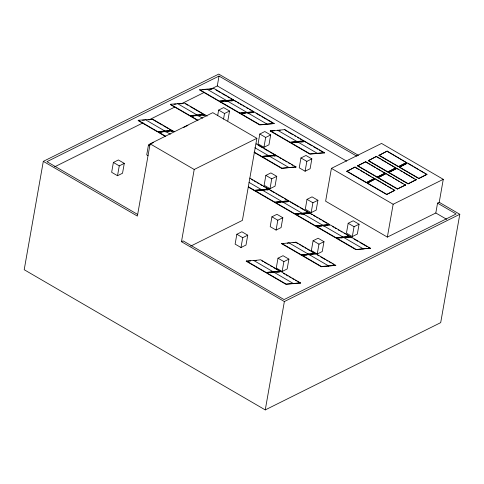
<?xml version="1.0" encoding="UTF-8"?>
<svg xmlns="http://www.w3.org/2000/svg" width="484" height="484" viewBox="0 0 484 484"><rect width="100%" height="100%" fill="white"/><g stroke="black" fill="none" stroke-linecap="round" stroke-linejoin="round"><path stroke-width="0.73" d="M358.541 155.394L218.744 74.094L43.306 161.366L24.2 269.721L265.256 409.906L440.694 322.634L459.8 214.279L439.224 202.312L437.548 203.141L435.812 212.99L387.357 237.099L325.623 201.199L331.413 168.359L381.543 143.427L443.277 179.328L439.224 202.312M113.383 162.455L111.647 172.304L117.521 175.722L122.537 173.23L124.273 163.38L118.392 159.962L113.383 162.455L119.258 165.873L124.273 163.38M117.521 175.722L119.258 165.873M153.482 142.508L148.467 145L146.731 154.85L148.037 155.612M190.787 246.072L242.393 220.395L256.865 138.309L212.772 112.669L150.113 143.839L137.377 216.076L43.306 161.366M459.8 214.279L284.362 301.55L181.476 241.716L194.211 169.479L256.865 138.309M210.546 89.274L217.292 85.916L219.034 76.061L356.871 156.223M217.649 115.718L218.641 110.092L223.656 107.599L229.537 111.017L227.801 120.867M223.529 119.137L224.522 113.51L229.537 111.017M236.851 234.256L235.115 244.111L240.99 247.53L246.005 245.037L247.741 235.182L241.861 231.763L236.851 234.256L242.726 237.68L247.741 235.182M259.799 134.026L258.063 143.875L263.943 147.293L268.953 144.801L270.689 134.951L264.808 131.533L259.799 134.026L265.68 137.444L270.689 134.951M240.99 247.53L242.726 237.68M263.943 147.293L265.68 137.444M265.867 175.414L264.131 185.263L270.012 188.681L275.021 186.189L276.757 176.339L270.883 172.921L265.867 175.414L271.748 178.832L276.757 176.339M270.012 188.681L271.748 178.832M271.935 216.802L270.199 226.651L276.08 230.075L281.089 227.577L282.831 217.727L276.951 214.309L271.935 216.802L277.816 220.22L282.831 217.727M276.08 230.075L277.816 220.22M278.004 258.19L276.267 268.045L282.148 271.464L287.163 268.971L288.9 259.115L283.019 255.697L278.004 258.19L283.884 261.614L288.9 259.115M300.957 157.959L299.221 167.809L305.095 171.227L310.111 168.734L311.847 158.885L305.967 155.467L300.957 157.959L306.832 161.378L311.847 158.885M282.148 271.464L283.884 261.614M305.095 171.227L306.832 161.378M265.256 409.906L284.362 301.55M307.025 199.347L305.289 209.197L311.164 212.621L316.179 210.123L317.915 200.273L312.035 196.855L307.025 199.347L312.906 202.766L317.915 200.273M311.164 212.621L312.906 202.766M313.094 240.736L311.357 250.591L317.238 254.009L322.247 251.517L323.984 241.661L318.103 238.243L313.094 240.736L318.974 244.16L323.984 241.661M317.238 254.009L318.974 244.16M348.178 223.281L346.441 233.131L352.322 236.555L357.337 234.056L359.074 224.207L353.193 220.789L348.178 223.281L354.058 226.7L359.074 224.207M352.322 236.555L354.058 226.7M387.357 237.099L393.147 204.26L443.277 179.328M346.828 171.378L355.068 167.047L374.453 178.62L366.255 182.68L346.828 171.378L355.068 167.047M366.255 182.68L374.501 178.348M367.174 183.212L375.415 178.88L394.799 190.454L386.607 194.514L367.174 183.212L375.415 178.88M386.607 194.514L394.847 190.182M368.233 160.73L376.473 156.411L395.851 167.984L387.666 172.032L368.233 160.73L376.473 156.411M378.936 155.412L387.176 151.087L406.554 162.66L398.368 166.708L378.936 155.412L387.176 151.087M387.666 172.032L395.9 167.712M388.579 172.564L396.819 168.244L416.204 179.818L408.012 183.866L388.579 172.564L396.142 168.831M398.368 166.708L406.602 162.388M399.282 167.24L407.522 162.92L426.906 174.494L418.714 178.542L399.282 167.24L406.844 163.507M408.012 183.866L416.252 179.546M418.714 178.542L426.955 174.222M357.555 165.903L365.771 161.723L385.149 173.296L376.988 177.204L357.555 165.903L365.771 161.723M376.988 177.204L385.204 173.024M377.901 177.737L386.117 173.556L405.501 185.13L397.334 189.038L377.901 177.737L379.262 177.09M386.117 173.556L380.624 176.436M397.334 189.038L405.55 184.858M138.249 120.292L138.14 120.589L157.572 131.884L172.116 130.486L152.684 119.185L138.249 120.292L157.681 131.594L172.116 130.486M165.631 136.573L158.504 132.428L158.613 132.138L172.988 130.989L174.282 131.745M170.465 104.266L170.356 104.562L189.788 115.858L204.333 114.46L184.9 103.159L170.465 104.266L189.897 115.567L204.333 114.46M165.716 131.872L165.776 131.551L170.356 134.213M172.988 130.989L171.433 131.394M199.735 89.709L199.626 90L219.058 101.301L233.603 99.898L214.17 88.596L199.735 89.709L219.167 101.005L233.603 99.898M197.847 120.546L190.72 116.402L190.829 116.112L205.204 114.962L207.146 116.093M206.837 89.437L206.946 89.147L226.391 100.454M197.932 115.839L197.992 115.525L202.572 118.187M205.204 114.962L202.929 115.422M227.153 101.253L234.474 100.406L253.906 111.701L253.791 111.998L239.423 113.141L219.99 101.84L227.311 100.993L225.756 101.392M231.479 100.92L234.474 100.406M239.423 113.141L253.906 111.701M240.403 113.359L240.294 113.649L259.72 124.951L274.253 123.535L254.82 112.24L240.403 113.359L259.835 124.654L274.253 123.535M246.628 112.584L246.743 112.288L227.262 100.962M247.499 113.087L247.608 112.796L267.041 124.098L266.932 124.388M256.133 144.063L256.248 143.772L275.68 155.074L261.197 156.507L254.07 152.363M270.217 131.055L284.701 129.615L304.133 140.917L289.65 142.35L270.217 131.055L274.543 130.716M261.197 156.507L275.68 155.074M262.068 157.016L276.594 155.606L296.026 166.907L281.494 168.317L262.068 157.016L264.228 156.846M254.052 190.424L268.596 189.02L254.052 190.424L248.225 187.03M277.429 130.492L277.495 130.172L296.97 141.503L296.861 141.794L296.922 141.473L304.133 140.917M254.983 190.962L269.467 189.528L288.9 200.824L274.416 202.264L254.983 190.962L257.869 190.738M269.273 156.459L269.382 156.163L288.815 167.464L288.706 167.754M261.275 189.873L261.372 189.571L249.066 182.414M284.701 129.615L287.181 131.412M281.627 201.707L281.736 201.411L262.255 190.085L262.147 190.375L264.312 190.212M274.319 156.066L276.594 155.606M269.467 189.528L267.192 189.988M289.65 142.35L296.97 141.503M290.63 142.568L290.521 142.859L309.954 154.16L324.48 152.75L305.053 141.449L290.63 142.568L310.062 153.87L324.48 152.75M256.272 260.416L253.386 260.64L260.707 259.787L280.139 271.088L280.03 271.379L265.656 272.522L246.223 261.227L253.543 260.374L253.434 260.664M281.494 168.317L296.026 166.907M274.416 202.264L288.9 200.824M275.396 202.475L275.287 202.772L294.72 214.073L309.246 212.657L289.813 201.362L275.396 202.475L294.829 213.777L309.246 212.657M282.499 202.209L282.608 201.919L302.04 213.22L301.925 213.511M265.656 272.522L280.139 271.088M266.636 272.74L266.527 273.03L285.959 284.332L300.491 282.922L281.059 271.621L266.636 272.74L286.068 284.041L300.491 282.922M281.549 243.652L296.033 242.212L315.465 253.513L300.981 254.953L281.549 243.652L283.715 243.482M317.165 153.603L317.274 153.307L297.841 142.006M272.934 271.645L272.819 271.941L272.976 271.675L253.501 260.344M322.338 225.381L315.132 225.943L295.7 214.642L295.809 214.351L310.244 213.238L329.677 224.54L322.356 225.393L322.447 225.09M287.314 243.204L288.821 242.774L308.302 254.1L308.193 254.39L308.254 254.076L315.465 253.513M302.905 214.079L303.02 213.789L322.465 225.096M293.038 242.732L296.033 242.212M310.244 213.238L307.969 213.698M300.981 254.953L308.302 254.1M301.962 255.165L301.853 255.461L321.285 266.757L335.811 265.347L316.379 254.046L301.962 255.165L321.394 266.466L335.811 265.347M293.171 283.775L293.28 283.479L273.847 272.177M315.132 225.943L329.677 224.54M323.27 225.925L323.385 225.629L316.064 226.482L335.497 237.783L349.865 236.64L349.974 236.343L330.548 225.048L323.227 225.895M309.064 254.899L309.173 254.608L328.606 265.91L328.491 266.2M335.497 237.783L349.974 236.343M336.362 238.291L350.894 236.882L370.327 248.177L355.794 249.593L336.362 238.291L337.808 238.176M342.702 237.227L342.811 236.93L323.336 225.604M347.899 237.396L350.894 236.882M355.794 249.593L370.327 248.177M363.006 249.03L363.115 248.74L343.682 237.438L341.414 237.898M219.034 76.061L46.936 161.674L137.74 214.485M54.65 166.823L143.058 122.845M149.132 119.82L174.778 107.067M181.524 103.709L204.472 92.293M183.557 127.546L187.943 125.362M181.476 241.716L183.146 240.887L284.072 299.584L456.17 213.97L437.548 203.141M202.512 89.776L205.391 89.552M209.015 89.28L211.895 89.056M173.962 104.278L176.128 104.114M179.746 103.842L182.631 103.618M219.99 101.84L222.15 101.676M190.72 116.402L193.606 116.178M197.883 115.815L199.323 115.706M142.465 120.25L144.631 120.08M148.249 119.814L151.135 119.59M242.454 113.48L245.34 113.256M248.219 113.032L251.105 112.808M165.667 131.842L167.833 131.672M158.504 132.428L162.11 132.15M278.1 130.408L280.266 130.244M294.847 142.526L297.733 142.302M300.612 142.078L303.498 141.854M267.833 156.568L270.719 156.344M278.173 202.548L281.053 202.324M284.659 202.046L287.544 201.822M295.7 214.642L298.58 214.418M301.465 214.194L304.363 213.976M324.667 225.786L327.553 225.562M318.944 226.258L321.83 226.034M304.012 255.292L306.898 255.068M309.784 254.844L312.664 254.62M246.223 261.227L250.549 260.888M270.132 272.752L273.018 272.528M276.618 272.25L279.504 272.026M387.121 151.365L406.554 162.66M408.121 163.574L412.652 166.212M413.947 166.962L418.485 169.6M419.779 170.356L424.311 172.988M425.611 173.744L426.906 174.494M378.984 155.134L398.417 166.436M399.33 166.968L418.763 178.269M376.419 156.689L380.309 158.946M381.604 159.702L386.135 162.334M387.436 163.09L395.851 167.984M397.418 168.898L398.713 169.648M400.008 170.404L401.95 171.536M403.245 172.286L413.608 178.312M414.909 179.068L416.204 179.818M368.282 160.458L387.714 171.759M388.628 172.292L408.06 183.593M365.716 162.001L369.607 164.257M370.901 165.014L375.433 167.645M376.733 168.402L381.265 171.04M382.56 171.79L385.149 173.296M386.716 174.21L391.247 176.848M392.542 177.598L393.843 178.354M395.138 179.104L397.08 180.236M398.374 180.992L399.669 181.742M400.964 182.498L402.906 183.624M404.207 184.38L405.501 185.13M357.603 165.631L377.036 176.932M377.956 177.465L397.388 188.766M217.292 85.916L346.641 161.136M435.812 212.99L446.726 219.343M355.02 167.319L358.904 169.582M360.199 170.338L364.736 172.969M366.031 173.726L370.562 176.364M371.857 177.114L374.453 178.62M376.014 179.534L380.551 182.172M381.846 182.922L386.377 185.56M387.672 186.31L392.209 188.948M393.504 189.704L394.799 190.454M216.003 90.018L220.535 92.656M221.829 93.412L226.367 96.044M227.661 96.8L229.604 97.931M230.898 98.682L233.494 100.188M234.359 100.696L236.307 101.828M237.602 102.578L238.896 103.334M240.191 104.084L242.133 105.216M243.428 105.972L244.722 106.722M246.023 107.478L247.965 108.604M249.26 109.36L250.555 110.116M251.849 110.866L253.791 111.998M256.006 113.28L260.537 115.918M261.838 116.674L266.369 119.312M267.664 120.062L272.202 122.7M288.476 132.168L293.014 134.806M294.308 135.556L295.603 136.313M297.545 137.438L298.84 138.194M300.134 138.95L301.435 139.701M304.938 141.739L306.233 142.496M307.534 143.246L312.065 145.884M313.36 146.64L317.897 149.272M319.192 150.028L324.371 153.041M346.877 171.106L366.309 182.407M367.223 182.94L386.656 194.241M220.099 101.549L239.532 112.851M270.332 130.759L289.759 142.06M331.413 168.359L393.147 204.26M218.641 110.092L224.522 113.51M258.081 145.194L262.612 147.832M263.907 148.582L268.445 151.22M269.739 151.976L275.565 155.364M276.485 155.896L278.427 157.028M279.722 157.778L281.016 158.534M282.311 159.284L284.259 160.416M285.554 161.172L286.849 161.922M288.143 162.678L290.085 163.81M291.38 164.56L292.675 165.316M294.623 166.442L295.918 167.198M185.439 103.824L188.028 105.33M189.97 106.462L204.224 114.75M254.868 147.723L268.511 155.654M177.676 103.709L197.121 115.017M254.179 152.073L261.306 156.217M262.177 156.725L281.609 168.021M190.829 116.112L197.956 120.25M152.575 119.475L162.291 125.126M163.586 125.882L168.117 128.514M169.418 129.27L172.008 130.777M249.811 178.094L268.596 189.02M251.644 179.516L252.938 180.272M254.239 181.022L256.181 182.153M257.476 182.91L258.771 183.66M260.065 184.416L262.007 185.547M263.302 186.298L264.597 187.054M265.897 187.804L268.487 189.311M270.005 190.194L274.537 192.832M275.832 193.588L277.132 194.338M278.427 195.094L280.369 196.22M281.664 196.976L282.958 197.726M284.253 198.482L286.195 199.614M287.496 200.364L288.791 201.12M290.352 202.028L298.773 206.928M300.068 207.678L304.605 210.316M305.9 211.066L309.137 212.954M310.782 213.91L312.077 214.66M313.372 215.416L315.314 216.542M316.609 217.298L317.903 218.048M319.198 218.804L321.146 219.936M322.441 220.686L326.972 223.324M328.267 224.08L329.562 224.83M332.375 226.47L333.676 227.22M334.97 227.976L336.265 228.726M338.207 229.858L339.502 230.614M340.796 231.364L342.091 232.12M344.039 233.246L345.334 234.002M346.629 234.752L349.865 236.64M350.785 237.172L352.08 237.922M354.022 239.054L357.906 241.316M359.854 242.448L366.975 246.586M368.27 247.342L370.218 248.473M145.46 119.736L164.905 131.043M158.613 132.138L165.74 136.282M248.334 186.739L254.161 190.127M255.092 190.672L274.525 201.973M295.809 214.351L315.241 225.647M316.173 226.191L335.606 237.493M336.477 237.995L355.909 249.296M150.113 143.839L194.211 169.479M148.467 145L149.774 145.763M295.924 242.508L297.866 243.633M299.16 244.39L300.455 245.146M301.75 245.896L303.698 247.028M304.993 247.778L306.287 248.534M307.582 249.284L309.524 250.416M310.819 251.172L315.356 253.81M317.564 255.092L318.859 255.848M320.807 256.974L325.339 259.612M326.633 260.368L327.928 261.118M329.223 261.874L331.171 263.006M332.466 263.756L333.76 264.512M281.658 243.361L301.09 254.663M261.892 260.834L263.187 261.584M264.482 262.34L266.43 263.471M267.725 264.222L269.019 264.978M270.314 265.728L272.256 266.859M273.551 267.61L278.088 270.247M283.539 273.418L284.834 274.174M286.129 274.924L288.071 276.055M289.365 276.812L290.66 277.562M291.961 278.318L293.903 279.443M295.198 280.2L296.492 280.95M297.787 281.706L300.376 283.213M246.338 260.93L265.77 272.232"/></g></svg>
